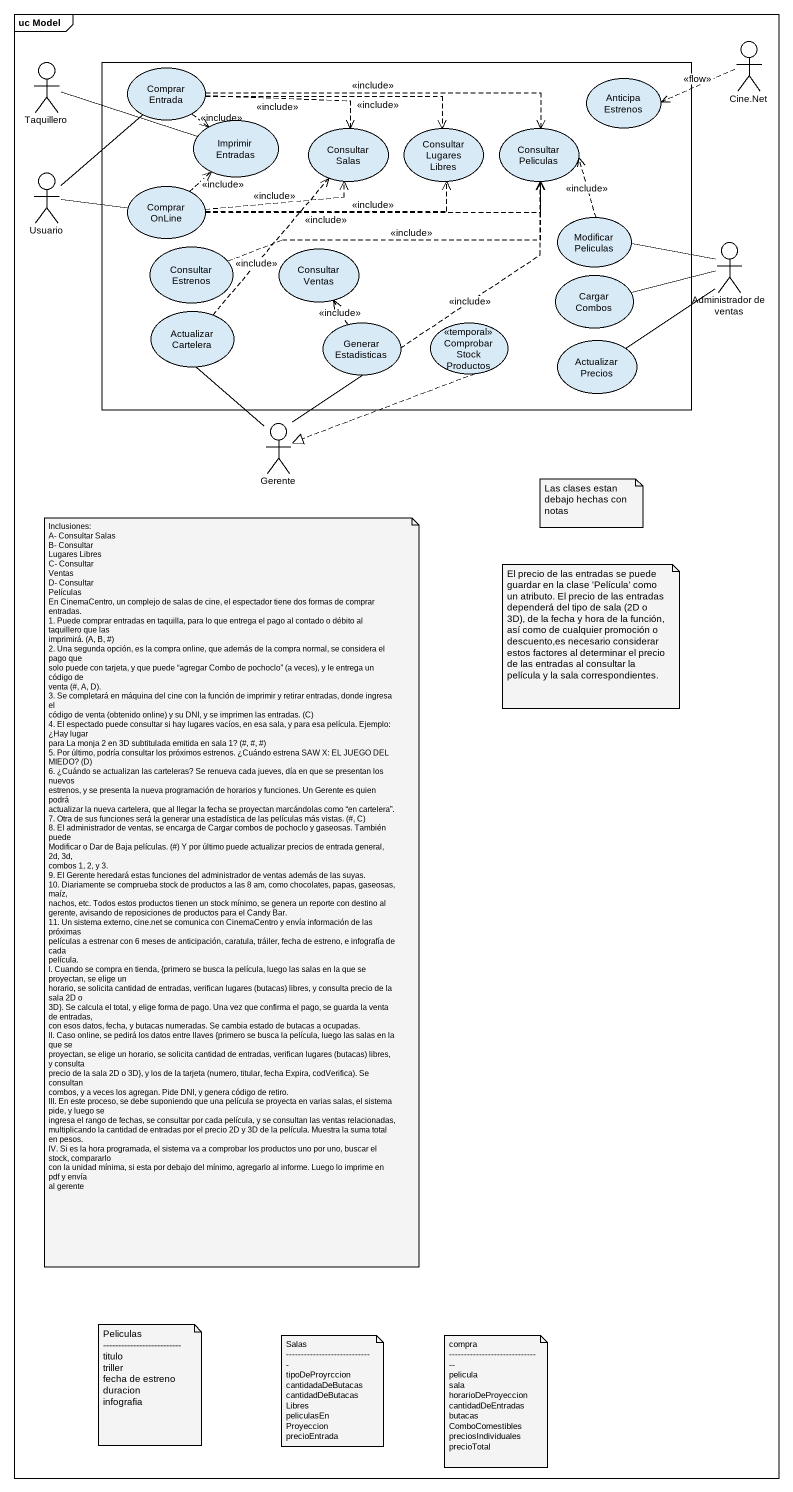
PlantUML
@startuml
mainframe uc Model
actor "Cine.Net" as Cine_Net
actor Taquillero
rectangle " " as rectangle1 {
  usecase "Comprar Entrada" as Comprar_Entrada
  usecase "Anticipa Estrenos" as Anticipa_Estrenos
  usecase "Imprimir Entradas" as Imprimir_Entradas
  usecase "Consultar Salas" as Consultar_Salas
  usecase "Consultar Lugares Libres" as Consultar_Lugares_Libres
  usecase "Consultar Peliculas" as Consultar_Peliculas
  usecase "Comprar OnLine" as Comprar_OnLine
  usecase "Modificar Peliculas" as Modificar_Peliculas
  usecase "Consultar Estrenos" as Consultar_Estrenos
  usecase "Consultar Ventas" as Consultar_Ventas
  usecase "Cargar Combos" as Cargar_Combos
  usecase "Actualizar Cartelera" as Actualizar_Cartelera
  usecase "Generar Estadisticas" as Generar_Estadisticas
  usecase "Comprobar Stock Productos" as Comprobar_Stock_Productos <<temporal>>
  usecase "Actualizar Precios" as Actualizar_Precios
}
actor Usuario
actor "Administrador de ventas" as Administrador_de_ventas
actor Gerente
Cine_Net .left.> Anticipa_Estrenos : <<flow>>
Taquillero -right- Imprimir_Entradas
Comprar_Entrada ..> Imprimir_Entradas : <<include>>
Comprar_Entrada .right.> Consultar_Salas : <<include>>
Comprar_Entrada .right.> Consultar_Lugares_Libres : <<include>>
Comprar_Entrada .right.> Consultar_Peliculas : <<include>>
Usuario -up- Comprar_Entrada
Usuario -right- Comprar_OnLine
Comprar_OnLine .up.> Imprimir_Entradas : <<include>>
Comprar_OnLine .right.> Consultar_Salas : <<include>>
Comprar_OnLine .right.> Consultar_Lugares_Libres : <<include>>
Comprar_OnLine .right.> Consultar_Peliculas : <<include>>
Modificar_Peliculas .up.> Consultar_Peliculas : <<include>>
Modificar_Peliculas -right- Administrador_de_ventas
Consultar_Estrenos .right.> Consultar_Peliculas : <<include>>
Cargar_Combos -right- Administrador_de_ventas
Actualizar_Cartelera .up.> Consultar_Salas : <<include>>
Generar_Estadisticas .up.> Consultar_Peliculas : <<include>>
Generar_Estadisticas .up.> Consultar_Ventas : <<include>>
Comprobar_Stock_Productos ..|> Gerente
Actualizar_Precios -up- Administrador_de_ventas
Gerente -up- Actualizar_Cartelera
Gerente -up- Generar_Estadisticas
note as N1
  Las clases estan debajo hechas con notas
end note
note as N2
  Inclusiones:
  A- Consultar Salas
  B- Consultar
  Lugares Libres
  C- Consultar
  Ventas
  D- Consultar
  Películas
  En CinemaCentro, un complejo de salas de cine, el espectador tiene dos formas de comprar entradas.
  1. Puede comprar entradas en taquilla, para lo que entrega el pago al contado o débito al taquillero que las
  imprimirá. (A, B, #)
  2. Una segunda opción, es la compra online, que además de la compra normal, se considera el pago que
  solo puede con tarjeta, y que puede “agregar Combo de pochoclo” (a veces), y le entrega un código de
  venta (#, A, D).
  3. Se completará en máquina del cine con la función de imprimir y retirar entradas, donde ingresa el
  código de venta (obtenido online) y su DNI, y se imprimen las entradas. (C)
  4. El espectado puede consultar si hay lugares vacíos, en esa sala, y para esa película. Ejemplo: ¿Hay lugar
  para La monja 2 en 3D subtitulada emitida en sala 1? (#, #, #)
  5. Por último, podría consultar los próximos estrenos. ¿Cuándo estrena SAW X: EL JUEGO DEL MIEDO? (D)
  6. ¿Cuándo se actualizan las carteleras? Se renueva cada jueves, día en que se presentan los nuevos
  estrenos, y se presenta la nueva programación de horarios y funciones. Un Gerente es quien podrá
  actualizar la nueva cartelera, que al llegar la fecha se proyectan marcándolas como “en cartelera”.
  7. Otra de sus funciones será la generar una estadística de las películas más vistas. (#, C)
  8. El administrador de ventas, se encarga de Cargar combos de pochoclo y gaseosas. También puede
  Modificar o Dar de Baja películas. (#) Y por último puede actualizar precios de entrada general, 2d, 3d,
  combos 1, 2, y 3.
  9. El Gerente heredará estas funciones del administrador de ventas además de las suyas.
  10. Diariamente se comprueba stock de productos a las 8 am, como chocolates, papas, gaseosas, maíz,
  nachos, etc. Todos estos productos tienen un stock mínimo, se genera un reporte con destino al
  gerente, avisando de reposiciones de productos para el Candy Bar.
  11. Un sistema externo, cine.net se comunica con CinemaCentro y envía información de las próximas
  películas a estrenar con 6 meses de anticipación, caratula, tráiler, fecha de estreno, e infografía de cada
  película.
  I. Cuando se compra en tienda, {primero se busca la película, luego las salas en la que se proyectan, se elige un
  horario, se solicita cantidad de entradas, verifican lugares (butacas) libres, y consulta precio de la sala 2D o
  3D}. Se calcula el total, y elige forma de pago. Una vez que confirma el pago, se guarda la venta de entradas,
  con esos datos, fecha, y butacas numeradas. Se cambia estado de butacas a ocupadas.
  II. Caso online, se pedirá los datos entre llaves {primero se busca la película, luego las salas en la que se
  proyectan, se elige un horario, se solicita cantidad de entradas, verifican lugares (butacas) libres, y consulta
  precio de la sala 2D o 3D}, y los de la tarjeta (numero, titular, fecha Expira, codVerifica). Se consultan
  combos, y a veces los agregan. Pide DNI, y genera código de retiro.
  III. En este proceso, se debe suponiendo que una película se proyecta en varias salas, el sistema pide, y luego se
  ingresa el rango de fechas, se consultar por cada película, y se consultan las ventas relacionadas,
  multiplicando la cantidad de entradas por el precio 2D y 3D de la película. Muestra la suma total en pesos.
  IV. Si es la hora programada, el sistema va a comprobar los productos uno por uno, buscar el stock, compararlo
  con la unidad mínima, si esta por debajo del mínimo, agregarlo al informe. Luego lo imprime en pdf y envía
  al gerente
end note
note as N3
  El precio de las entradas se puede guardar en la clase 'Película' como un atributo. El precio de las entradas dependerá del tipo de sala (2D o 3D), de la fecha y hora de la función, así como de cualquier promoción o descuento,es necesario considerar estos factores al determinar el precio de las entradas al consultar la película y la sala correspondientes.
end note
note as N4
  Peliculas
  ~--~--~--~--~--~--~--~--~--~--~--~--~--
  titulo
  triller
  fecha de estreno
  duracion
  infografia
end note
note as N5
  Salas
  ~--~--~--~--~--~--~--~--~--~--~--~--~--~---
  tipoDeProyrccion
  cantidadaDeButacas
  cantidadDeButacasLibres
  peliculasEnProyeccion
  precioEntrada
end note
note as N6
  compra
  ~--~--~--~--~--~--~--~--~--~--~--~--~--~--~---
  pelicula
  sala
  horarioDeProyeccion
  cantidadDeEntradas
  butacas
  ComboComestibles
  preciosIndividuales
  precioTotal
end note
@enduml
